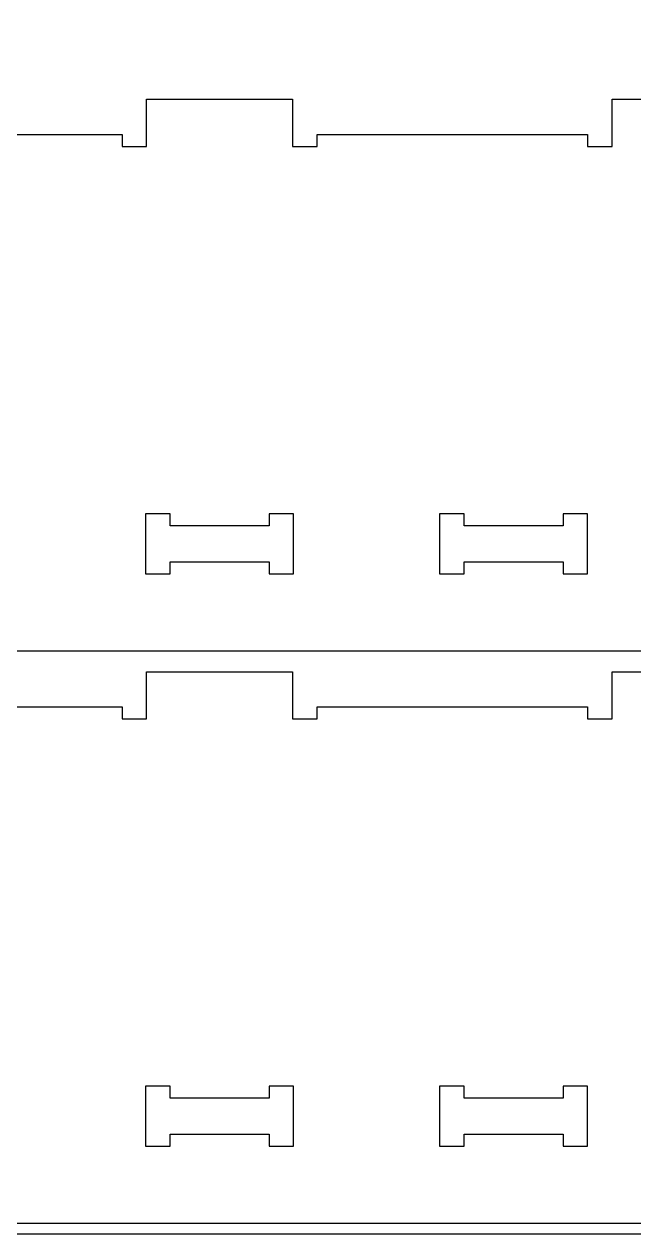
# Model space of a CAD drawing. Extents: x 0 to 4485, y 0 to 17041.
# Drawn here: x 632 to 943, y 10676 to 11293 of the extents above; entities that cross this region are included whole.
import ezdxf

# ---------------------------------------------------------------- set-up
doc = ezdxf.new("R2010")
doc.units = 0
for name, color, linetype in [('0_SHEET_SPRUCEPLY_2440X122', 1, 'CONTINUOUS'), ('3_ANYTOOL_CUTTHROUGH_INSID', 4, 'CONTINUOUS'), ('4_ANYTOOL_CUTTHROUGH_OUTSI', 5, 'CONTINUOUS')]:
    doc.layers.add(name, color=color, linetype=linetype)

msp = doc.modelspace()

# ---------------------------------------------------------------- linework, layer by layer
at = {"layer": '0_SHEET_SPRUCEPLY_2440X122'}
msp.add_lwpolyline([(371.7, 11895.62), (371.7, 10675.62), (2811.7, 10675.62), (2811.7, 11895.62)], close=True, dxfattribs=at)
at = {"layer": '3_ANYTOOL_CUTTHROUGH_INSID', "color": 4}
for points in [[(693.95, 11042.87), (693.95, 11012.37), (706.45, 11012.37), (706.45, 11018.37), (756.95, 11018.37), (756.95, 11012.37), (769.45, 11012.37), (769.45, 11042.87), (756.95, 11042.87), (756.95, 11036.87), (706.45, 11036.87), (706.45, 11042.87)], [(881.7, 11018.37), (906.95, 11018.37), (906.95, 11012.37), (919.45, 11012.37), (919.45, 11042.87), (906.95, 11042.87), (906.95, 11036.87), (856.45, 11036.87), (856.45, 11042.87), (843.95, 11042.87), (843.95, 11012.37), (856.45, 11012.37), (856.45, 11018.37)], [(693.95, 10750.87), (693.95, 10720.37), (706.45, 10720.37), (706.45, 10726.37), (756.95, 10726.37), (756.95, 10720.37), (769.45, 10720.37), (769.45, 10750.87), (756.95, 10750.87), (756.95, 10744.87), (706.45, 10744.87), (706.45, 10750.87)], [(881.7, 10726.37), (906.95, 10726.37), (906.95, 10720.37), (919.45, 10720.37), (919.45, 10750.87), (906.95, 10750.87), (906.95, 10744.87), (856.45, 10744.87), (856.45, 10750.87), (843.95, 10750.87), (843.95, 10720.37), (856.45, 10720.37), (856.45, 10726.37)]]:
    msp.add_lwpolyline(points, close=True, dxfattribs=at)
at = {"layer": '4_ANYTOOL_CUTTHROUGH_OUTSI', "color": 5}
for points in [[(581.7, 11236.37), (681.95, 11236.37), (681.95, 11230.37), (694.45, 11230.37), (694.45, 11254.37), (768.95, 11254.37), (768.95, 11230.37), (781.45, 11230.37), (781.45, 11236.37), (881.7, 11236.37), (919.45, 11236.37), (919.45, 11230.37), (931.95, 11230.37), (931.95, 11230.62), (931.95, 11254.37), (1131.45, 11254.37), (1131.45, 11230.62), (1131.45, 11230.37), (1143.95, 11230.37), (1143.95, 11236.37), (1181.7, 11236.37), (1281.95, 11236.37)], [(1499.5, 10972.87), (1194.42, 10972.87), (889.33, 10972.87), (584.25, 10972.87)], [(581.7, 10944.37), (681.95, 10944.37), (681.95, 10938.37), (694.45, 10938.37), (694.45, 10962.37), (768.95, 10962.37), (768.95, 10938.37), (781.45, 10938.37), (781.45, 10944.37), (881.7, 10944.37), (919.45, 10944.37), (919.45, 10938.37), (931.95, 10938.37), (931.95, 10938.62), (931.95, 10962.37), (1131.45, 10962.37), (1131.45, 10938.62), (1131.45, 10938.37), (1143.95, 10938.37), (1143.95, 10944.37), (1181.7, 10944.37), (1281.95, 10944.37)], [(1499.5, 10680.87), (1194.42, 10680.87), (889.33, 10680.87), (584.25, 10680.87)]]:
    msp.add_lwpolyline(points, dxfattribs=at)

doc.saveas('drawing.dxf')
